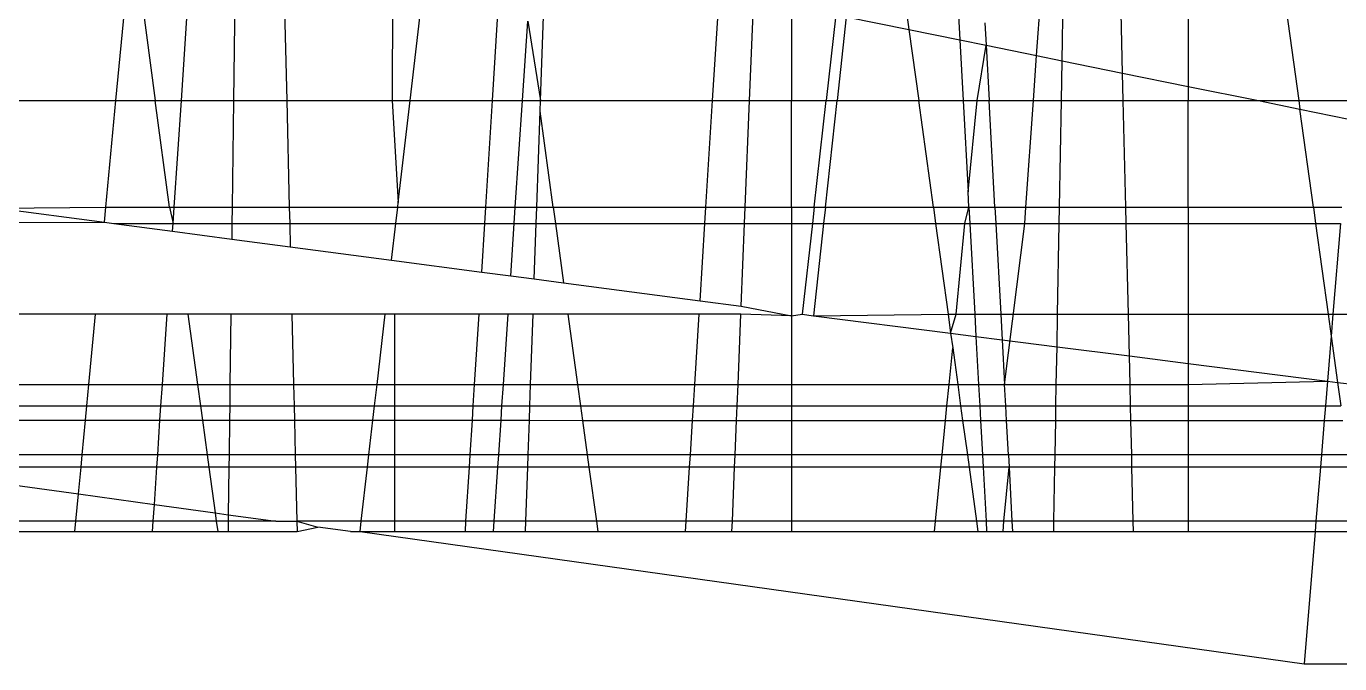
# Model space of a CAD drawing. Extents: x -24961 to 905641, y -154323 to 635957.
# Drawn here: x 396115.23 to 396122.95, y -143408.67 to -143404.93 of the extents above; entities that cross this region are included whole.
import ezdxf

# ---------------------------------------------------------------- set-up
doc = ezdxf.new("R2010")
doc.units = 0
doc.header["$LTSCALE"] = 1000
doc.header["$MEASUREMENT"] = 0

msp = doc.modelspace()

# ---------------------------------------------------------------- linework, layer by layer
for p, q in [((396115.7532, -143405.3642), (396115.8129, -143404.7378)), ((396115.9008, -143404.7378), (396115.9843, -143405.3642)), ((396116.1379, -143405.3642), (396116.1798, -143404.7378)), ((396116.4529, -143404.7378), (396116.4449, -143405.3642)), ((396116.743, -143404.7378), (396116.7578, -143405.3642)), ((396117.3793, -143404.7378), (396117.3772, -143405.3642)), ((396117.483, -143405.3642), (396117.5558, -143404.7378)), ((396117.9674, -143405.3642), (396118.0068, -143404.7378)), ((396118.2495, -143405.3642), (396118.2712, -143404.7378)), ((396119.2622, -143405.3642), (396119.3017, -143404.7378)), ((396119.4799, -143405.3642), (396119.5055, -143404.7378)), ((396120.3876, -143404.7378), (396120.4164, -143404.947)), ((396120.701, -143404.7378), (396120.7157, -143405.0077)), ((396121.1672, -143405.0994), (396121.1926, -143404.7378)), ((396121.317, -143405.1298), (396121.3239, -143404.7378)), ((396121.6732, -143405.2021), (396121.6621, -143404.7378)), ((396122.0589, -143404.7378), (396122.0589, -143405.2805)), ((396122.6227, -143404.7378), (396122.7089, -143405.3642)), ((396119.7256, -143404.8067), (396119.7256, -143405.3642)), ((396119.9873, -143404.8598), (396119.9303, -143405.3642)), ((396120.0479, -143404.8721), (396119.9938, -143405.3642)), ((396120.0479, -143404.8721), (396120.4164, -143404.947)), ((396118.1433, -143405.3642), (396118.1745, -143404.8976)), ((396118.1745, -143404.8976), (396118.2495, -143405.3642)), ((396120.4164, -143404.947), (396120.4738, -143405.3642)), ((396120.4164, -143404.947), (396120.7157, -143405.0077)), ((396120.8627, -143404.9077), (396120.8699, -143405.039)), ((396120.7157, -143405.0077), (396120.7352, -143405.3642)), ((396120.7157, -143405.0077), (396120.8699, -143405.039)), ((396120.8175, -143405.3642), (396120.8699, -143405.039)), ((396120.8699, -143405.039), (396120.8876, -143405.3642)), ((396120.8699, -143405.039), (396121.1672, -143405.0994)), ((396121.1487, -143405.3642), (396121.1672, -143405.0994)), ((396121.1672, -143405.0994), (396121.317, -143405.1298)), ((396121.3128, -143405.3642), (396121.317, -143405.1298)), ((396121.317, -143405.1298), (396121.6732, -143405.2021)), ((396121.677, -143405.3642), (396121.6732, -143405.2021)), ((396121.6732, -143405.2021), (396122.0589, -143405.2805)), ((396122.0589, -143405.2805), (396122.0589, -143405.3642)), ((396122.0589, -143405.2805), (396122.4712, -143405.3642)), ((396115.059, -143405.3642), (396115.7532, -143405.3642)), ((396115.6935, -143405.9906), (396115.7532, -143405.3642)), ((396115.7532, -143405.3642), (396115.9843, -143405.3642)), ((396115.9843, -143405.3642), (396116.1379, -143405.3642)), ((396116.0677, -143405.9906), (396115.9843, -143405.3642)), ((396116.096, -143405.9906), (396116.1379, -143405.3642)), ((396116.1379, -143405.3642), (396116.4449, -143405.3642)), ((396116.4449, -143405.3642), (396116.437, -143405.9906)), ((396116.4449, -143405.3642), (396116.7578, -143405.3642)), ((396116.7578, -143405.3642), (396117.3772, -143405.3642)), ((396116.7578, -143405.3642), (396116.7727, -143405.9906)), ((396117.3772, -143405.3642), (396117.4133, -143405.9635)), ((396117.3772, -143405.3642), (396117.483, -143405.3642)), ((396117.4133, -143405.9635), (396117.483, -143405.3642)), ((396117.483, -143405.3642), (396117.9674, -143405.3642)), ((396117.9279, -143405.9906), (396117.9674, -143405.3642)), ((396117.9674, -143405.3642), (396118.1433, -143405.3642)), ((396118.1014, -143405.9906), (396118.1433, -143405.3642)), ((396118.1433, -143405.3642), (396118.2495, -143405.3642)), ((396118.2473, -143405.4265), (396118.2495, -143405.3642)), ((396118.2495, -143405.3642), (396119.2622, -143405.3642)), ((396119.2228, -143405.9906), (396119.2622, -143405.3642)), ((396119.2622, -143405.3642), (396119.4799, -143405.3642)), ((396119.4542, -143405.9906), (396119.4799, -143405.3642)), ((396119.4799, -143405.3642), (396119.7256, -143405.3642)), ((396119.7256, -143405.3642), (396119.9303, -143405.3642)), ((396119.7256, -143405.9906), (396119.7256, -143405.3642)), ((396119.8595, -143405.9906), (396119.9303, -143405.3642)), ((396119.9249, -143405.9906), (396119.9938, -143405.3642)), ((396119.9303, -143405.3642), (396119.9938, -143405.3642)), ((396119.9938, -143405.3642), (396120.4738, -143405.3642)), ((396120.4738, -143405.3642), (396120.7352, -143405.3642)), ((396120.56, -143405.9906), (396120.4738, -143405.3642)), ((396120.7352, -143405.3642), (396120.8175, -143405.3642)), ((396120.7352, -143405.3642), (396120.7644, -143405.9004)), ((396120.7644, -143405.9004), (396120.8175, -143405.3642)), ((396120.8175, -143405.3642), (396120.8876, -143405.3642)), ((396120.8876, -143405.3642), (396121.1487, -143405.3642)), ((396120.9218, -143405.9906), (396120.8876, -143405.3642)), ((396121.1048, -143405.9906), (396121.1487, -143405.3642)), ((396121.1487, -143405.3642), (396121.3128, -143405.3642)), ((396121.3018, -143405.9906), (396121.3128, -143405.3642)), ((396121.3128, -143405.3642), (396121.677, -143405.3642)), ((396121.677, -143405.3642), (396122.0589, -143405.3642)), ((396121.6919, -143405.9906), (396121.677, -143405.3642)), ((396122.0589, -143405.3642), (396122.4712, -143405.3642)), ((396122.0589, -143405.9906), (396122.0589, -143405.3642)), ((396122.4712, -143405.3642), (396122.7089, -143405.3642)), ((396122.4712, -143405.3642), (396122.7157, -143405.4138)), ((396122.7089, -143405.3642), (396122.7157, -143405.4138)), ((396122.7089, -143405.3642), (396123.0126, -143405.3642)), ((396122.7157, -143405.4138), (396123.0038, -143405.4723)), ((396122.7951, -143405.9906), (396122.7157, -143405.4138)), ((396118.2277, -143405.9906), (396118.2473, -143405.4265)), ((396118.3249, -143405.9906), (396118.2473, -143405.4265)), ((396120.7693, -143405.9906), (396120.7644, -143405.9004)), ((396115.059, -143405.9963), (396115.6935, -143405.9906)), ((396115.059, -143405.9963), (396115.6851, -143406.0787)), ((396115.6851, -143406.0787), (396115.6935, -143405.9906)), ((396115.6935, -143405.9906), (396116.0677, -143405.9906)), ((396116.0677, -143405.9906), (396116.0896, -143406.0861)), ((396116.0677, -143405.9906), (396116.096, -143405.9906)), ((396116.0896, -143406.0861), (396116.096, -143405.9906)), ((396116.096, -143405.9906), (396116.437, -143405.9906)), ((396116.437, -143405.9906), (396116.4357, -143406.0861)), ((396116.437, -143405.9906), (396116.7727, -143405.9906)), ((396116.7727, -143405.9906), (396116.775, -143406.0861)), ((396116.7727, -143405.9906), (396117.4102, -143405.9906)), ((396117.3991, -143406.0861), (396117.4102, -143405.9906)), ((396117.4102, -143405.9906), (396117.4133, -143405.9635)), ((396117.4102, -143405.9906), (396117.9279, -143405.9906)), ((396117.9219, -143406.0861), (396117.9279, -143405.9906)), ((396117.9279, -143405.9906), (396118.1014, -143405.9906)), ((396118.095, -143406.0861), (396118.1014, -143405.9906)), ((396118.1014, -143405.9906), (396118.2277, -143405.9906)), ((396118.2244, -143406.0861), (396118.2277, -143405.9906)), ((396118.2277, -143405.9906), (396118.3249, -143405.9906)), ((396118.3249, -143405.9906), (396118.338, -143406.0861)), ((396118.3249, -143405.9906), (396119.2228, -143405.9906)), ((396119.2167, -143406.0861), (396119.2228, -143405.9906)), ((396119.2228, -143405.9906), (396119.4542, -143405.9906)), ((396119.4502, -143406.0861), (396119.4542, -143405.9906)), ((396119.4542, -143405.9906), (396119.7256, -143405.9906)), ((396119.7256, -143405.9906), (396119.7256, -143406.0861)), ((396119.7256, -143405.9906), (396119.8595, -143405.9906)), ((396119.8595, -143405.9906), (396119.8487, -143406.0861)), ((396119.8595, -143405.9906), (396119.9249, -143405.9906)), ((396119.9249, -143405.9906), (396119.9143, -143406.0861)), ((396119.9249, -143405.9906), (396120.56, -143405.9906)), ((396120.56, -143405.9906), (396120.5731, -143406.0861)), ((396120.56, -143405.9906), (396120.7693, -143405.9906)), ((396120.746, -143406.0861), (396120.7693, -143405.9906)), ((396120.7693, -143405.9906), (396120.7746, -143406.0861)), ((396120.7693, -143405.9906), (396120.9218, -143405.9906)), ((396120.9218, -143405.9906), (396120.927, -143406.0861)), ((396120.9218, -143405.9906), (396121.1048, -143405.9906)), ((396121.0981, -143406.0861), (396121.1048, -143405.9906)), ((396121.1048, -143405.9906), (396121.3018, -143405.9906)), ((396121.3001, -143406.0861), (396121.3018, -143405.9906)), ((396121.3018, -143405.9906), (396121.6919, -143405.9906)), ((396121.6942, -143406.0861), (396121.6919, -143405.9906)), ((396121.6919, -143405.9906), (396122.0589, -143405.9906)), ((396122.0589, -143405.9906), (396122.0589, -143406.0861)), ((396122.0589, -143405.9906), (396122.7951, -143405.9906)), ((396122.7951, -143405.9906), (396122.8082, -143406.0861)), ((396122.7951, -143405.9906), (396122.9613, -143405.9906)), ((396111.881, -143406.0861), (396115.6851, -143406.0787)), ((396115.6851, -143406.0787), (396115.7412, -143406.0861)), ((396115.7412, -143406.0861), (396116.0896, -143406.0861)), ((396115.7412, -143406.0861), (396116.0865, -143406.1316)), ((396116.0865, -143406.1316), (396116.0896, -143406.0861)), ((396116.0896, -143406.0861), (396116.4357, -143406.0861)), ((396116.4357, -143406.0861), (396116.4346, -143406.1775)), ((396116.4357, -143406.0861), (396116.775, -143406.0861)), ((396116.775, -143406.0861), (396116.7783, -143406.2228)), ((396116.775, -143406.0861), (396117.3991, -143406.0861)), ((396117.3741, -143406.3012), (396117.3991, -143406.0861)), ((396117.3991, -143406.0861), (396117.9219, -143406.0861)), ((396117.904, -143406.3711), (396117.9219, -143406.0861)), ((396117.9219, -143406.0861), (396118.095, -143406.0861)), ((396118.0745, -143406.3935), (396118.095, -143406.0861)), ((396118.095, -143406.0861), (396118.2244, -143406.0861)), ((396118.2131, -143406.4118), (396118.2244, -143406.0861)), ((396118.2244, -143406.0861), (396118.338, -143406.0861)), ((396118.338, -143406.0861), (396118.386, -143406.4346)), ((396118.338, -143406.0861), (396119.2167, -143406.0861)), ((396119.1881, -143406.5402), (396119.2167, -143406.0861)), ((396119.2167, -143406.0861), (396119.4502, -143406.0861)), ((396119.4303, -143406.5721), (396119.4502, -143406.0861)), ((396119.4502, -143406.0861), (396119.7256, -143406.0861)), ((396119.7256, -143406.0861), (396119.7256, -143406.6279)), ((396119.7256, -143406.0861), (396119.8487, -143406.0861)), ((396119.8487, -143406.0861), (396119.7884, -143406.6193)), ((396119.8487, -143406.0861), (396119.9143, -143406.0861)), ((396119.9143, -143406.0861), (396119.8548, -143406.6279)), ((396119.9143, -143406.0861), (396120.5731, -143406.0861)), ((396120.5731, -143406.0861), (396120.6465, -143406.6191)), ((396120.5731, -143406.0861), (396120.746, -143406.0861)), ((396120.6933, -143406.6191), (396120.746, -143406.0861)), ((396120.746, -143406.0861), (396120.7746, -143406.0861)), ((396120.7746, -143406.0861), (396120.8036, -143406.6191)), ((396120.7746, -143406.0861), (396120.927, -143406.0861)), ((396120.927, -143406.0861), (396120.9561, -143406.619)), ((396120.927, -143406.0861), (396121.0981, -143406.0861)), ((396120.9787, -143407.0325), (396121.0981, -143406.0861)), ((396121.0981, -143406.0861), (396121.3001, -143406.0861)), ((396121.2906, -143406.619), (396121.3001, -143406.0861)), ((396121.3001, -143406.0861), (396121.6942, -143406.0861)), ((396121.7068, -143406.6189), (396121.6942, -143406.0861)), ((396121.6942, -143406.0861), (396122.0589, -143406.0861)), ((396122.0589, -143406.0861), (396122.0589, -143406.6188)), ((396122.0589, -143406.0861), (396122.8082, -143406.0861)), ((396122.8082, -143406.0861), (396122.8815, -143406.6186)), ((396122.8082, -143406.0861), (396122.9534, -143406.0861)), ((396122.9534, -143406.0861), (396122.9098, -143406.6186)), ((396116.0865, -143406.1316), (396116.4346, -143406.1775)), ((396116.4346, -143406.1775), (396116.7783, -143406.2228)), ((396116.7783, -143406.2228), (396117.3741, -143406.3012)), ((396117.3741, -143406.3012), (396117.904, -143406.3711)), ((396117.904, -143406.3711), (396118.0745, -143406.3935)), ((396118.0745, -143406.3935), (396118.2131, -143406.4118)), ((396118.2131, -143406.4118), (396118.386, -143406.4346)), ((396118.386, -143406.4346), (396119.1881, -143406.5402)), ((396119.1881, -143406.5402), (396119.4303, -143406.5721)), ((396119.4303, -143406.5721), (396119.7256, -143406.6279)), ((396115.6336, -143406.6193), (396115.059, -143406.6193)), ((396115.5942, -143407.0325), (396115.6336, -143406.6193)), ((396116.0539, -143406.6193), (396115.6336, -143406.6193)), ((396116.0263, -143407.0325), (396116.0539, -143406.6193)), ((396116.1763, -143406.6193), (396116.0539, -143406.6193)), ((396116.1763, -143406.6193), (396116.2331, -143407.0325)), ((396116.429, -143406.6193), (396116.1763, -143406.6193)), ((396116.429, -143406.6193), (396116.4237, -143407.0325)), ((396116.7877, -143406.6193), (396116.429, -143406.6193)), ((396116.7877, -143406.6193), (396116.7975, -143407.0325)), ((396117.3371, -143406.6193), (396116.7877, -143406.6193)), ((396117.289, -143407.0325), (396117.3371, -143406.6193)), ((396117.3923, -143406.6193), (396117.3371, -143406.6193)), ((396117.3923, -143406.6193), (396117.3923, -143407.0325)), ((396117.8883, -143406.6193), (396117.3923, -143406.6193)), ((396117.8623, -143407.0325), (396117.8883, -143406.6193)), ((396118.0593, -143406.6193), (396117.8883, -143406.6193)), ((396118.0317, -143407.0325), (396118.0593, -143406.6193)), ((396118.2059, -143406.6193), (396118.0593, -143406.6193)), ((396118.1916, -143407.0325), (396118.2059, -143406.6193)), ((396118.4114, -143406.6193), (396118.2059, -143406.6193)), ((396118.4114, -143406.6193), (396118.4682, -143407.0325)), ((396119.1832, -143406.6193), (396118.4114, -143406.6193)), ((396119.1571, -143407.0325), (396119.1832, -143406.6193)), ((396119.4284, -143406.6193), (396119.1832, -143406.6193)), ((396119.4114, -143407.0325), (396119.4284, -143406.6193)), ((396119.7256, -143406.6279), (396119.4284, -143406.6193)), ((396119.7256, -143406.6279), (396119.7884, -143406.6193)), ((396119.7256, -143406.6279), (396119.7256, -143407.0325)), ((396119.7884, -143406.6193), (396119.8548, -143406.6279)), ((396119.8548, -143406.6279), (396120.6465, -143406.6191)), ((396119.8548, -143406.6279), (396120.6618, -143406.7304)), ((396120.6465, -143406.6191), (396120.6618, -143406.7304)), ((396120.6465, -143406.6191), (396120.6933, -143406.6191)), ((396120.6618, -143406.7304), (396120.6933, -143406.6191)), ((396120.6933, -143406.6191), (396120.8036, -143406.6191)), ((396120.8036, -143406.6191), (396120.9561, -143406.619)), ((396120.8036, -143406.6191), (396120.8108, -143406.7493)), ((396120.9561, -143406.619), (396120.9643, -143406.7688)), ((396120.9561, -143406.619), (396121.2906, -143406.619)), ((396121.2873, -143406.8098), (396121.2906, -143406.619)), ((396121.2906, -143406.619), (396121.7068, -143406.6189)), ((396121.7068, -143406.6189), (396122.0589, -143406.6188)), ((396121.7127, -143406.8638), (396121.7068, -143406.6189)), ((396122.0589, -143406.6188), (396122.8815, -143406.6186)), ((396122.0589, -143406.6188), (396122.0589, -143406.9078)), ((396122.8815, -143406.6186), (396122.8992, -143406.7474)), ((396122.8815, -143406.6186), (396122.9098, -143406.6186)), ((396122.9098, -143406.6186), (396122.8992, -143406.7474)), ((396122.9098, -143406.6186), (396123.4324, -143406.6185)), ((396120.6618, -143406.7304), (396120.8108, -143406.7493)), ((396120.6618, -143406.7304), (396120.6737, -143406.817)), ((396120.8108, -143406.7493), (396120.9643, -143406.7688)), ((396120.8108, -143406.7493), (396120.8262, -143407.0325)), ((396120.9643, -143406.7688), (396120.9787, -143407.0325)), ((396120.9643, -143406.7688), (396121.2873, -143406.8098)), ((396122.8992, -143406.7474), (396122.8775, -143407.0117)), ((396122.8992, -143406.7474), (396122.9366, -143407.0192)), ((396120.6524, -143407.0325), (396120.6737, -143406.817)), ((396120.6737, -143406.817), (396120.7033, -143407.0325)), ((396121.2833, -143407.0325), (396121.2873, -143406.8098)), ((396121.2873, -143406.8098), (396121.7127, -143406.8638)), ((396121.7167, -143407.0325), (396121.7127, -143406.8638)), ((396121.7127, -143406.8638), (396122.0589, -143406.9078)), ((396122.0589, -143406.9078), (396122.0589, -143407.0325)), ((396122.0589, -143406.9078), (396122.8775, -143407.0117)), ((396115.059, -143407.0325), (396115.5942, -143407.0325)), ((396115.5822, -143407.1578), (396115.5942, -143407.0325)), ((396115.5942, -143407.0325), (396116.0263, -143407.0325)), ((396116.0179, -143407.1578), (396116.0263, -143407.0325)), ((396116.0263, -143407.0325), (396116.2331, -143407.0325)), ((396116.2331, -143407.0325), (396116.2504, -143407.1578)), ((396116.2331, -143407.0325), (396116.4237, -143407.0325)), ((396116.4237, -143407.0325), (396116.4221, -143407.1578)), ((396116.4237, -143407.0325), (396116.7975, -143407.0325)), ((396116.7975, -143407.0325), (396116.8005, -143407.1578)), ((396116.7975, -143407.0325), (396117.289, -143407.0325)), ((396117.2745, -143407.1578), (396117.289, -143407.0325)), ((396117.289, -143407.0325), (396117.3923, -143407.0325)), ((396117.3923, -143407.0325), (396117.3923, -143407.1578)), ((396117.3923, -143407.0325), (396117.8623, -143407.0325)), ((396117.8544, -143407.1578), (396117.8623, -143407.0325)), ((396117.8623, -143407.0325), (396118.0317, -143407.0325)), ((396118.0233, -143407.1578), (396118.0317, -143407.0325)), ((396118.0317, -143407.0325), (396118.1916, -143407.0325)), ((396118.1873, -143407.1578), (396118.1916, -143407.0325)), ((396118.1916, -143407.0325), (396118.4682, -143407.0325)), ((396118.4682, -143407.0325), (396118.4855, -143407.1578)), ((396118.4682, -143407.0325), (396119.1571, -143407.0325)), ((396119.1493, -143407.1578), (396119.1571, -143407.0325)), ((396119.1571, -143407.0325), (396119.4114, -143407.0325)), ((396119.4063, -143407.1578), (396119.4114, -143407.0325)), ((396119.4114, -143407.0325), (396119.7256, -143407.0325)), ((396119.7256, -143407.0325), (396119.7256, -143407.1578)), ((396119.7256, -143407.0325), (396120.6524, -143407.0325)), ((396120.64, -143407.1578), (396120.6524, -143407.0325)), ((396120.6524, -143407.0325), (396120.7033, -143407.0325)), ((396120.7033, -143407.0325), (396120.7206, -143407.1578)), ((396120.7033, -143407.0325), (396120.8262, -143407.0325)), ((396120.8262, -143407.0325), (396120.8331, -143407.1578)), ((396120.8262, -143407.0325), (396120.9787, -143407.0325)), ((396120.9855, -143407.1578), (396120.9787, -143407.0325)), ((396120.9787, -143407.0325), (396121.2833, -143407.0325)), ((396121.2811, -143407.1578), (396121.2833, -143407.0325)), ((396121.2833, -143407.0325), (396121.7167, -143407.0325)), ((396121.7197, -143407.1578), (396121.7167, -143407.0325)), ((396121.7167, -143407.0325), (396122.0589, -143407.0325)), ((396122.0589, -143407.0325), (396122.8775, -143407.0117)), ((396122.0589, -143407.0325), (396122.0589, -143407.1578)), ((396122.8775, -143407.0117), (396122.8656, -143407.1578)), ((396122.8775, -143407.0117), (396122.9366, -143407.0192)), ((396122.9366, -143407.0192), (396122.9557, -143407.1578)), ((396122.9366, -143407.0192), (396123.0413, -143407.0325)), ((396115.059, -143407.1578), (396115.5822, -143407.1578)), ((396115.5742, -143407.2422), (396115.5822, -143407.1578)), ((396115.5822, -143407.1578), (396116.0179, -143407.1578)), ((396116.0122, -143407.2423), (396116.0179, -143407.1578)), ((396116.0179, -143407.1578), (396116.2504, -143407.1578)), ((396116.2504, -143407.1578), (396116.262, -143407.2423)), ((396116.2504, -143407.1578), (396116.4221, -143407.1578)), ((396116.4221, -143407.1578), (396116.421, -143407.2423)), ((396116.4221, -143407.1578), (396116.8005, -143407.1578)), ((396116.8005, -143407.1578), (396116.8025, -143407.2423)), ((396116.8005, -143407.1578), (396117.2745, -143407.1578)), ((396117.2646, -143407.2424), (396117.2745, -143407.1578)), ((396117.2745, -143407.1578), (396117.3923, -143407.1578)), ((396117.3923, -143407.1578), (396117.3923, -143407.2424)), ((396117.3923, -143407.1578), (396117.8544, -143407.1578)), ((396117.8491, -143407.2424), (396117.8544, -143407.1578)), ((396117.8544, -143407.1578), (396118.0233, -143407.1578)), ((396118.0177, -143407.2424), (396118.0233, -143407.1578)), ((396118.0233, -143407.1578), (396118.1873, -143407.1578)), ((396118.1843, -143407.2424), (396118.1873, -143407.1578)), ((396118.1873, -143407.1578), (396118.4855, -143407.1578)), ((396118.4855, -143407.1578), (396118.4971, -143407.2425)), ((396118.4855, -143407.1578), (396119.1493, -143407.1578)), ((396119.1439, -143407.2425), (396119.1493, -143407.1578)), ((396119.1493, -143407.1578), (396119.4063, -143407.1578)), ((396119.4028, -143407.2425), (396119.4063, -143407.1578)), ((396119.4063, -143407.1578), (396119.7256, -143407.1578)), ((396119.7256, -143407.1578), (396119.7256, -143407.2426)), ((396119.7256, -143407.1578), (396120.64, -143407.1578)), ((396120.6316, -143407.2426), (396120.64, -143407.1578)), ((396120.64, -143407.1578), (396120.7206, -143407.1578)), ((396120.7206, -143407.1578), (396120.7322, -143407.2426)), ((396120.7206, -143407.1578), (396120.8331, -143407.1578)), ((396120.8331, -143407.1578), (396120.8377, -143407.2426)), ((396120.8331, -143407.1578), (396120.9855, -143407.1578)), ((396120.9901, -143407.2427), (396120.9855, -143407.1578)), ((396120.9855, -143407.1578), (396121.2811, -143407.1578)), ((396121.2796, -143407.2427), (396121.2811, -143407.1578)), ((396121.2811, -143407.1578), (396121.7197, -143407.1578)), ((396121.7217, -143407.2427), (396121.7197, -143407.1578)), ((396121.7197, -143407.1578), (396122.0589, -143407.1578)), ((396122.0589, -143407.1578), (396122.0589, -143407.2427)), ((396122.0589, -143407.1578), (396122.8656, -143407.1578)), ((396122.8656, -143407.1578), (396122.8586, -143407.2428)), ((396122.8656, -143407.1578), (396122.9557, -143407.1578)), ((396115.059, -143407.2422), (396115.5742, -143407.2422)), ((396115.5549, -143407.4443), (396115.5742, -143407.2422)), ((396115.5742, -143407.2422), (396116.0122, -143407.2423)), ((396115.9987, -143407.4443), (396116.0122, -143407.2423)), ((396116.0122, -143407.2423), (396116.262, -143407.2423)), ((396116.262, -143407.2423), (396116.2898, -143407.4443)), ((396116.262, -143407.2423), (396116.421, -143407.2423)), ((396116.421, -143407.2423), (396116.4185, -143407.4443)), ((396116.421, -143407.2423), (396116.8025, -143407.2423)), ((396116.8025, -143407.2423), (396116.8073, -143407.4443)), ((396116.8025, -143407.2423), (396117.2646, -143407.2424)), ((396117.2412, -143407.4443), (396117.2646, -143407.2424)), ((396117.2646, -143407.2424), (396117.3923, -143407.2424)), ((396117.3923, -143407.2424), (396117.3923, -143407.4443)), ((396117.3923, -143407.2424), (396117.8491, -143407.2424)), ((396117.8364, -143407.4443), (396117.8491, -143407.2424)), ((396117.8491, -143407.2424), (396118.0177, -143407.2424)), ((396118.0042, -143407.4443), (396118.0177, -143407.2424)), ((396118.0177, -143407.2424), (396118.1843, -143407.2424)), ((396118.1773, -143407.4443), (396118.1843, -143407.2424)), ((396118.1843, -143407.2424), (396118.4971, -143407.2425)), ((396118.4971, -143407.2425), (396118.5249, -143407.4443)), ((396118.4971, -143407.2425), (396119.1439, -143407.2425)), ((396119.1312, -143407.4443), (396119.1439, -143407.2425)), ((396119.1439, -143407.2425), (396119.4028, -143407.2425)), ((396119.3945, -143407.4443), (396119.4028, -143407.2425)), ((396119.4028, -143407.2425), (396119.7256, -143407.2426)), ((396119.7256, -143407.2426), (396119.7256, -143407.4443)), ((396119.7256, -143407.2426), (396120.6316, -143407.2426)), ((396120.6116, -143407.4443), (396120.6316, -143407.2426)), ((396120.6316, -143407.2426), (396120.7322, -143407.2426)), ((396120.7322, -143407.2426), (396120.76, -143407.4443)), ((396120.7322, -143407.2426), (396120.8377, -143407.2426)), ((396120.8377, -143407.2426), (396120.8487, -143407.4443)), ((396120.8377, -143407.2426), (396120.9901, -143407.2427)), ((396121.0011, -143407.4443), (396120.9901, -143407.2427)), ((396120.9901, -143407.2427), (396121.2796, -143407.2427)), ((396121.276, -143407.4443), (396121.2796, -143407.2427)), ((396121.2796, -143407.2427), (396121.7217, -143407.2427)), ((396121.7265, -143407.4443), (396121.7217, -143407.2427)), ((396121.7217, -143407.2427), (396122.0589, -143407.2427)), ((396122.0589, -143407.2427), (396122.0589, -143407.4443)), ((396122.0589, -143407.2427), (396122.8586, -143407.2428)), ((396122.8586, -143407.2428), (396122.8421, -143407.4443)), ((396122.8586, -143407.2428), (396122.9674, -143407.2428)), ((396115.5549, -143407.4443), (396115.059, -143407.4443)), ((396115.548, -143407.5173), (396115.5549, -143407.4443)), ((396115.9987, -143407.4443), (396115.5549, -143407.4443)), ((396115.9938, -143407.5173), (396115.9987, -143407.4443)), ((396116.2898, -143407.4443), (396115.9987, -143407.4443)), ((396116.2898, -143407.4443), (396116.2998, -143407.5173)), ((396116.4185, -143407.4443), (396116.2898, -143407.4443)), ((396116.4185, -143407.4443), (396116.4175, -143407.5173)), ((396116.8073, -143407.4443), (396116.4185, -143407.4443)), ((396116.8073, -143407.4443), (396116.809, -143407.5173)), ((396117.2412, -143407.4443), (396116.8073, -143407.4443)), ((396117.2327, -143407.5173), (396117.2412, -143407.4443)), ((396117.3923, -143407.4443), (396117.2412, -143407.4443)), ((396117.3923, -143407.4443), (396117.3923, -143407.5173)), ((396117.8364, -143407.4443), (396117.3923, -143407.4443)), ((396117.8318, -143407.5173), (396117.8364, -143407.4443)), ((396118.0042, -143407.4443), (396117.8364, -143407.4443)), ((396117.9993, -143407.5173), (396118.0042, -143407.4443)), ((396118.1773, -143407.4443), (396118.0042, -143407.4443)), ((396118.1748, -143407.5173), (396118.1773, -143407.4443)), ((396118.5249, -143407.4443), (396118.1773, -143407.4443)), ((396118.5249, -143407.4443), (396118.5349, -143407.5173)), ((396119.1312, -143407.4443), (396118.5249, -143407.4443)), ((396119.1266, -143407.5173), (396119.1312, -143407.4443)), ((396119.3945, -143407.4443), (396119.1312, -143407.4443)), ((396119.3916, -143407.5173), (396119.3945, -143407.4443)), ((396119.7256, -143407.4443), (396119.3945, -143407.4443)), ((396119.7256, -143407.4443), (396119.7256, -143407.5173)), ((396120.6116, -143407.4443), (396119.7256, -143407.4443)), ((396120.6044, -143407.5173), (396120.6116, -143407.4443)), ((396120.76, -143407.4443), (396120.6116, -143407.4443)), ((396120.76, -143407.4443), (396120.77, -143407.5173)), ((396120.8487, -143407.4443), (396120.76, -143407.4443)), ((396120.8487, -143407.4443), (396120.8527, -143407.5173)), ((396121.0011, -143407.4443), (396120.8487, -143407.4443)), ((396121.0011, -143407.4443), (396121.0051, -143407.5173)), ((396121.276, -143407.4443), (396121.0011, -143407.4443)), ((396121.2748, -143407.5173), (396121.276, -143407.4443)), ((396121.7265, -143407.4443), (396121.276, -143407.4443)), ((396121.7282, -143407.5173), (396121.7265, -143407.4443)), ((396122.0589, -143407.4443), (396121.7265, -143407.4443)), ((396122.0589, -143407.4443), (396122.0589, -143407.5173)), ((396122.8421, -143407.4443), (396122.0589, -143407.4443)), ((396122.8421, -143407.4443), (396122.8361, -143407.5173)), ((396122.9951, -143407.4443), (396122.8421, -143407.4443)), ((396115.548, -143407.5173), (396115.059, -143407.5173)), ((396115.5329, -143407.6751), (396115.548, -143407.5173)), ((396115.9938, -143407.5173), (396115.548, -143407.5173)), ((396115.9791, -143407.7368), (396115.9938, -143407.5173)), ((396116.2998, -143407.5173), (396115.9938, -143407.5173)), ((396116.2998, -143407.5173), (396116.3369, -143407.7863)), ((396116.4175, -143407.5173), (396116.2998, -143407.5173)), ((396116.4175, -143407.5173), (396116.414, -143407.797)), ((396116.809, -143407.5173), (396116.4175, -143407.5173)), ((396116.809, -143407.5173), (396116.8166, -143407.8356)), ((396117.2327, -143407.5173), (396116.809, -143407.5173)), ((396117.1957, -143407.8356), (396117.2327, -143407.5173)), ((396117.3923, -143407.5173), (396117.2327, -143407.5173)), ((396117.3923, -143407.5173), (396117.3923, -143407.8356)), ((396117.8318, -143407.5173), (396117.3923, -143407.5173)), ((396117.8117, -143407.8356), (396117.8318, -143407.5173)), ((396117.9993, -143407.5173), (396117.8318, -143407.5173)), ((396117.978, -143407.8356), (396117.9993, -143407.5173)), ((396118.1748, -143407.5173), (396117.9993, -143407.5173)), ((396118.1638, -143407.8356), (396118.1748, -143407.5173)), ((396118.5349, -143407.5173), (396118.1748, -143407.5173)), ((396118.5349, -143407.5173), (396118.5787, -143407.8356)), ((396119.1266, -143407.5173), (396118.5349, -143407.5173)), ((396119.1066, -143407.8356), (396119.1266, -143407.5173)), ((396119.3916, -143407.5173), (396119.1266, -143407.5173)), ((396119.3785, -143407.8356), (396119.3916, -143407.5173)), ((396119.7256, -143407.5173), (396119.3916, -143407.5173)), ((396119.7256, -143407.5173), (396119.7256, -143407.8356)), ((396120.6044, -143407.5173), (396119.7256, -143407.5173)), ((396120.5729, -143407.8356), (396120.6044, -143407.5173)), ((396120.77, -143407.5173), (396120.6044, -143407.5173)), ((396120.77, -143407.5173), (396120.8138, -143407.8356)), ((396120.8527, -143407.5173), (396120.77, -143407.5173)), ((396120.8527, -143407.5173), (396120.87, -143407.8356)), ((396121.0051, -143407.5173), (396120.8527, -143407.5173)), ((396120.9754, -143407.8356), (396121.0051, -143407.5173)), ((396121.0051, -143407.5173), (396121.0225, -143407.8356)), ((396121.2748, -143407.5173), (396121.0051, -143407.5173)), ((396121.2691, -143407.8356), (396121.2748, -143407.5173)), ((396121.7282, -143407.5173), (396121.2748, -143407.5173)), ((396121.7358, -143407.8356), (396121.7282, -143407.5173)), ((396122.0589, -143407.5173), (396121.7282, -143407.5173)), ((396122.0589, -143407.5173), (396122.0589, -143407.8356)), ((396122.8361, -143407.5173), (396122.0589, -143407.5173)), ((396122.8361, -143407.5173), (396122.81, -143407.8356)), ((396123.0051, -143407.5173), (396122.8361, -143407.5173)), ((396115.059, -143407.6096), (396115.5329, -143407.6751)), ((396115.5176, -143407.8356), (396115.5329, -143407.6751)), ((396115.5329, -143407.6751), (396115.9791, -143407.7368)), ((396115.9725, -143407.8356), (396115.9791, -143407.7368)), ((396115.9791, -143407.7368), (396116.3369, -143407.7863)), ((396116.3369, -143407.7863), (396116.3436, -143407.8356)), ((396116.3369, -143407.7863), (396116.414, -143407.797)), ((396116.414, -143407.797), (396116.4135, -143407.8356)), ((396116.414, -143407.797), (396116.6929, -143407.8356)), ((396115.5176, -143407.8356), (396115.059, -143407.8356)), ((396115.5118, -143407.8965), (396115.5176, -143407.8356)), ((396115.9725, -143407.8356), (396115.5176, -143407.8356)), ((396115.9685, -143407.8965), (396115.9725, -143407.8356)), ((396116.3436, -143407.8356), (396115.9725, -143407.8356)), ((396116.3436, -143407.8356), (396116.352, -143407.8965)), ((396116.4135, -143407.8356), (396116.3436, -143407.8356)), ((396116.4135, -143407.8356), (396116.4127, -143407.8965)), ((396116.6929, -143407.8356), (396116.4135, -143407.8356)), ((396116.6929, -143407.8356), (396116.8166, -143407.8356)), ((396116.8166, -143407.8356), (396116.818, -143407.8965)), ((396117.1957, -143407.8356), (396116.8166, -143407.8356)), ((396116.8166, -143407.8356), (396116.94, -143407.8698)), ((396116.818, -143407.8965), (396116.94, -143407.8698)), ((396117.1329, -143407.8965), (396116.94, -143407.8698)), ((396117.1886, -143407.8965), (396117.1957, -143407.8356)), ((396117.3923, -143407.8356), (396117.1957, -143407.8356)), ((396117.3923, -143407.8356), (396117.3923, -143407.8965)), ((396117.8117, -143407.8356), (396117.3923, -143407.8356)), ((396117.8079, -143407.8965), (396117.8117, -143407.8356)), ((396117.978, -143407.8356), (396117.8117, -143407.8356)), ((396117.9739, -143407.8965), (396117.978, -143407.8356)), ((396118.1638, -143407.8356), (396117.978, -143407.8356)), ((396118.1617, -143407.8965), (396118.1638, -143407.8356)), ((396118.5787, -143407.8356), (396118.1638, -143407.8356)), ((396118.5787, -143407.8356), (396118.5871, -143407.8965)), ((396119.1066, -143407.8356), (396118.5787, -143407.8356)), ((396119.1027, -143407.8965), (396119.1066, -143407.8356)), ((396119.3785, -143407.8356), (396119.1066, -143407.8356)), ((396119.376, -143407.8965), (396119.3785, -143407.8356)), ((396119.7256, -143407.8356), (396119.3785, -143407.8356)), ((396119.7256, -143407.8356), (396119.7256, -143407.8965)), ((396120.5729, -143407.8356), (396119.7256, -143407.8356)), ((396120.5668, -143407.8965), (396120.5729, -143407.8356)), ((396120.8138, -143407.8356), (396120.5729, -143407.8356)), ((396120.8138, -143407.8356), (396120.8222, -143407.8965)), ((396120.87, -143407.8356), (396120.8138, -143407.8356)), ((396120.87, -143407.8356), (396120.8734, -143407.8965)), ((396120.9754, -143407.8356), (396120.87, -143407.8356)), ((396120.9712, -143407.8965), (396120.9754, -143407.8356)), ((396121.0225, -143407.8356), (396120.9754, -143407.8356)), ((396121.0225, -143407.8356), (396121.0258, -143407.8965)), ((396121.2691, -143407.8356), (396121.0225, -143407.8356)), ((396121.2681, -143407.8965), (396121.2691, -143407.8356)), ((396121.7358, -143407.8356), (396121.2691, -143407.8356)), ((396121.7372, -143407.8965), (396121.7358, -143407.8356)), ((396122.0589, -143407.8356), (396121.7358, -143407.8356)), ((396122.0589, -143407.8356), (396122.0589, -143407.8965)), ((396122.81, -143407.8356), (396122.0589, -143407.8356)), ((396122.81, -143407.8356), (396122.805, -143407.8965)), ((396123.0489, -143407.8356), (396122.81, -143407.8356)), ((396115.059, -143407.8965), (396115.5118, -143407.8965)), ((396115.5118, -143407.8965), (396115.9685, -143407.8965)), ((396115.9685, -143407.8965), (396116.352, -143407.8965)), ((396116.352, -143407.8965), (396116.4127, -143407.8965)), ((396116.4127, -143407.8965), (396116.818, -143407.8965)), ((396117.1329, -143407.8965), (396117.1886, -143407.8965)), ((396117.1886, -143407.8965), (396117.3923, -143407.8965)), ((396117.1886, -143407.8965), (396122.7414, -143408.6723)), ((396117.3923, -143407.8965), (396117.8079, -143407.8965)), ((396117.8079, -143407.8965), (396117.9739, -143407.8965)), ((396117.9739, -143407.8965), (396118.1617, -143407.8965)), ((396118.1617, -143407.8965), (396118.5871, -143407.8965)), ((396118.5871, -143407.8965), (396119.1027, -143407.8965)), ((396119.1027, -143407.8965), (396119.376, -143407.8965)), ((396119.376, -143407.8965), (396119.7256, -143407.8965)), ((396119.7256, -143407.8965), (396120.5668, -143407.8965)), ((396120.5668, -143407.8965), (396120.8222, -143407.8965)), ((396120.8222, -143407.8965), (396120.8734, -143407.8965)), ((396120.8734, -143407.8965), (396120.9712, -143407.8965)), ((396120.9712, -143407.8965), (396121.0258, -143407.8965)), ((396121.0258, -143407.8965), (396121.2681, -143407.8965)), ((396121.2681, -143407.8965), (396121.7372, -143407.8965)), ((396121.7372, -143407.8965), (396122.0589, -143407.8965)), ((396122.0589, -143407.8965), (396122.805, -143407.8965)), ((396122.805, -143407.8965), (396122.7414, -143408.6723)), ((396122.805, -143407.8965), (396123.0573, -143407.8965)), ((396122.7414, -143408.6723), (396123.3382, -143408.6723))]:
    msp.add_line(p, q)

doc.saveas('drawing.dxf')
